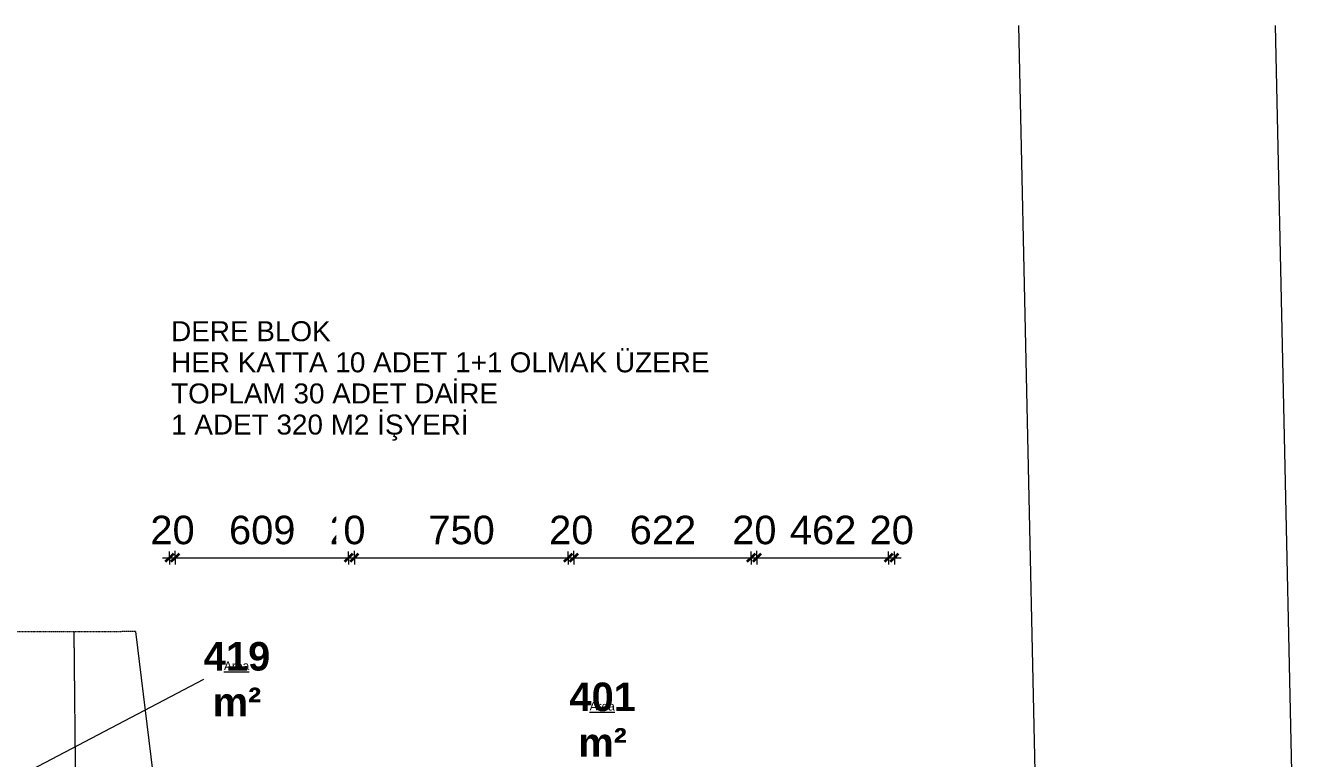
# Model space of a CAD drawing. Header units: millimetres. Extents: x -44686 to 44686, y -36527 to 36527.
# Drawn here: x -202 to 44686, y 10827 to 36527 of the extents above; entities that cross this region are included whole.
import ezdxf

# ---------------------------------------------------------------- set-up
doc = ezdxf.new("R2010")
doc.units = ezdxf.units.MM
doc.linetypes.add('Center', pattern=[29.999999, 12, -6, 6, -6])
doc.linetypes.add('Demolished', pattern=[4.8, 3.2, -1.6])
for name, color, linetype, lineweight in [('A-ANNO-DIMS', 211, 'Continuous', 9), ('A-ANNO-DIMS-100', 211, 'Continuous', 9), ('A-AREA-IDEN', 2, 'Continuous', 9), ('A-DETL', 90, 'Continuous', 9), ('A-DETL-CNTR', 5, 'Center', 9), ('A-DETL-DEMO', 6, 'Demolished', 9), ('A-DETL-THIN', 151, 'Continuous', 9), ('G-ANNO-TEXT', 231, 'Continuous', 9)]:
    doc.layers.add(name, color=color, linetype=linetype, lineweight=lineweight)
doc.styles.add('Arial_2', font='arial.ttf', dxfattribs={"height": 300})
doc.styles.add('Arial_3', font='arial.ttf', dxfattribs={"height": 1000})
doc.styles.add('Arial_4', font='arial.ttf', dxfattribs={"height": 700})
doc.styles.add('Arial_B_1', font='arialbd.ttf', dxfattribs={"height": 1000})
doc.dimstyles.new('Diagonal_-_2_5mm_Arial_3', dxfattribs={"dimscale": 304.8, "dimtxt": 1020.2594, "dimasz": 0.984252, "dimexe": 0.787402, "dimexo": 0.0625, "dimgap": 0.574147, "dimtad": 1, "dimdec": 0, "dimlfac": 0.1, "dimzin": 0, "dimdsep": 46, "dimtxsty": 'Arial_3', "dimblk1": 'OBLIQUE', "dimblk2": 'OBLIQUE', "dimsah": 1, "dimcen": 0.09, "dimdle": 0.787402, "dimazin": 0, "dimtfac": 1, "dimtdec": 4, "dimtix": 1, "dimtmove": 0, "dimatfit": 3, "dimfxl": 0.787402, "dimfxlon": 1, "dimtvp": 1, "dimtfill": 1, "dimtolj": 1, "dimtzin": 0, "dimarcsym": 2})

# ---------------------------------------------------------------- blocks, each defined once
blk = doc.blocks.new('DIMBLOCK55-Level 1')
at = {"layer": 'A-ANNO-DIMS-100'}
for p, q in [((4844, 17865), (4844, 18105)), ((5044, 17865), (5044, 18105)), ((4604, 17865), (5044, 17865)), ((4844, 17865), (4844, 17625)), ((5044, 17865), (5044, 17625))]:
    blk.add_line(p, q, dxfattribs=at)
at = {"layer": 'A-ANNO-DIMS-100', "lineweight": 35}
for p, q in [((4844, 17865), (4994, 18015)), ((5044, 17865), (5194, 18015)), ((4844, 17865), (4694, 17715)), ((5044, 17865), (4894, 17715))]:
    blk.add_line(p, q, dxfattribs=at)
at = {"layer": 'A-ANNO-DIMS-100', "color": 0, "insert": (4175, 19338), "char_height": 1000, "width": 1845.88, "attachment_point": 1, "line_spacing_factor": 0.941778, "style": 'Arial_3', "bg_fill": 3, "box_fill_scale": 1.25, "bg_fill_color": 256, "bg_fill_true_color": 13158600, "bg_fill_transparency": 0}
blk.add_mtext('20', dxfattribs=at)
blk = doc.blocks.new('_Oblique')
at = {"color": 0, "linetype": 'ByBlock', "lineweight": -2}
blk.add_line((-0.5, -0.5), (0.5, 0.5), dxfattribs=at)
blk = doc.blocks.new('DIMBLOCK56-Level 1')
at = {"layer": 'A-ANNO-DIMS-100'}
for p, q in [((5044, 17865), (5044, 18105)), ((11129, 17865), (11129, 18105)), ((5044, 17865), (11129, 17865)), ((5044, 17865), (5044, 17625)), ((11129, 17865), (11129, 17625))]:
    blk.add_line(p, q, dxfattribs=at)
at = {"layer": 'A-ANNO-DIMS-100', "lineweight": 35}
for p, q in [((5044, 17865), (5194, 18015)), ((11129, 17865), (11279, 18015)), ((5044, 17865), (4894, 17715)), ((11129, 17865), (10979, 17715))]:
    blk.add_line(p, q, dxfattribs=at)
at = {"layer": 'A-ANNO-DIMS-100', "color": 0, "insert": (6933, 19338), "char_height": 1000, "width": 2768.83, "attachment_point": 1, "line_spacing_factor": 0.941778, "style": 'Arial_3', "bg_fill": 3, "box_fill_scale": 1.25, "bg_fill_color": 256, "bg_fill_true_color": 13158600, "bg_fill_transparency": 0}
blk.add_mtext('609', dxfattribs=at)
blk = doc.blocks.new('DIMBLOCK57-Level 1')
at = {"layer": 'A-ANNO-DIMS-100'}
for q in [(11129, 18105), (11129, 18105), (11129, 17865), (11129, 17625), (11129, 17625)]:
    blk.add_line((11129, 17865), q, dxfattribs=at)
at = {"layer": 'A-ANNO-DIMS-100', "lineweight": 35}
for q in [(11279, 18015), (11279, 18015), (10979, 17715), (10979, 17715)]:
    blk.add_line((11129, 17865), q, dxfattribs=at)
at = {"layer": 'A-ANNO-DIMS-100', "color": 0, "insert": (10744, 19338), "char_height": 1000, "width": 922.94, "attachment_point": 1, "line_spacing_factor": 0.941778, "style": 'Arial_3', "bg_fill": 3, "box_fill_scale": 1.25, "bg_fill_color": 256, "bg_fill_true_color": 13158600, "bg_fill_transparency": 0}
blk.add_mtext('\\fArial|b0|i0|c162|p34|;0', dxfattribs=at)
blk = doc.blocks.new('DIMBLOCK58-Level 1')
at = {"layer": 'A-ANNO-DIMS-100'}
for p, q in [((11129, 17865), (11129, 18105)), ((11329, 17865), (11329, 18105)), ((11129, 17865), (11329, 17865)), ((11129, 17865), (11129, 17625)), ((11329, 17865), (11329, 17625))]:
    blk.add_line(p, q, dxfattribs=at)
at = {"layer": 'A-ANNO-DIMS-100', "lineweight": 35}
for p, q in [((11129, 17865), (11279, 18015)), ((11329, 17865), (11479, 18015)), ((11129, 17865), (10979, 17715)), ((11329, 17865), (11179, 17715))]:
    blk.add_line(p, q, dxfattribs=at)
at = {"layer": 'A-ANNO-DIMS-100', "color": 0, "insert": (10460, 19338), "char_height": 1000, "width": 1845.88, "attachment_point": 1, "line_spacing_factor": 0.941778, "style": 'Arial_3', "bg_fill": 3, "box_fill_scale": 1.25, "bg_fill_color": 256, "bg_fill_true_color": 13158600, "bg_fill_transparency": 0}
blk.add_mtext('20', dxfattribs=at)
blk = doc.blocks.new('DIMBLOCK59-Level 1')
at = {"layer": 'A-ANNO-DIMS-100'}
for q in [(11329, 18105), (11329, 18105), (11329, 17865), (11329, 17625), (11329, 17625)]:
    blk.add_line((11329, 17865), q, dxfattribs=at)
at = {"layer": 'A-ANNO-DIMS-100', "lineweight": 35}
for q in [(11479, 18015), (11479, 18015), (11179, 17715), (11179, 17715)]:
    blk.add_line((11329, 17865), q, dxfattribs=at)
at = {"layer": 'A-ANNO-DIMS-100', "color": 0, "insert": (10944, 19338), "char_height": 1000, "width": 922.94, "attachment_point": 1, "line_spacing_factor": 0.941778, "style": 'Arial_3', "bg_fill": 3, "box_fill_scale": 1.25, "bg_fill_color": 256, "bg_fill_true_color": 13158600, "bg_fill_transparency": 0}
blk.add_mtext('\\fArial|b0|i0|c162|p34|;0', dxfattribs=at)
blk = doc.blocks.new('DIMBLOCK60-Level 1')
at = {"layer": 'A-ANNO-DIMS-100'}
for p, q in [((11329, 17865), (11329, 18105)), ((18829, 17865), (18829, 18105)), ((11329, 17865), (18829, 17865)), ((11329, 17865), (11329, 17625)), ((18829, 17865), (18829, 17625))]:
    blk.add_line(p, q, dxfattribs=at)
at = {"layer": 'A-ANNO-DIMS-100', "lineweight": 35}
for p, q in [((11329, 17865), (11479, 18015)), ((18829, 17865), (18979, 18015)), ((11329, 17865), (11179, 17715)), ((18829, 17865), (18679, 17715))]:
    blk.add_line(p, q, dxfattribs=at)
at = {"layer": 'A-ANNO-DIMS-100', "color": 0, "insert": (13925, 19338), "char_height": 1000, "width": 2768.83, "attachment_point": 1, "line_spacing_factor": 0.941778, "style": 'Arial_3', "bg_fill": 3, "box_fill_scale": 1.25, "bg_fill_color": 256, "bg_fill_true_color": 13158600, "bg_fill_transparency": 0}
blk.add_mtext('750', dxfattribs=at)
blk = doc.blocks.new('DIMBLOCK61-Level 1')
at = {"layer": 'A-ANNO-DIMS-100'}
for p, q in [((18829, 17865), (18829, 18105)), ((19029, 17865), (19029, 18105)), ((18829, 17865), (19029, 17865)), ((18829, 17865), (18829, 17625)), ((19029, 17865), (19029, 17625))]:
    blk.add_line(p, q, dxfattribs=at)
at = {"layer": 'A-ANNO-DIMS-100', "lineweight": 35}
for p, q in [((18829, 17865), (18979, 18015)), ((19029, 17865), (19179, 18015)), ((18829, 17865), (18679, 17715)), ((19029, 17865), (18879, 17715))]:
    blk.add_line(p, q, dxfattribs=at)
at = {"layer": 'A-ANNO-DIMS-100', "color": 0, "insert": (18160, 19338), "char_height": 1000, "width": 1845.88, "attachment_point": 1, "line_spacing_factor": 0.941778, "style": 'Arial_3', "bg_fill": 3, "box_fill_scale": 1.25, "bg_fill_color": 256, "bg_fill_true_color": 13158600, "bg_fill_transparency": 0}
blk.add_mtext('20', dxfattribs=at)
blk = doc.blocks.new('DIMBLOCK62-Level 1')
at = {"layer": 'A-ANNO-DIMS-100'}
for p, q in [((19029, 17865), (19029, 18105)), ((25250, 17865), (25250, 18105)), ((19029, 17865), (25250, 17865)), ((19029, 17865), (19029, 17625)), ((25250, 17865), (25250, 17625))]:
    blk.add_line(p, q, dxfattribs=at)
at = {"layer": 'A-ANNO-DIMS-100', "lineweight": 35}
for p, q in [((19029, 17865), (19179, 18015)), ((25250, 17865), (25400, 18015)), ((19029, 17865), (18879, 17715)), ((25250, 17865), (25100, 17715))]:
    blk.add_line(p, q, dxfattribs=at)
at = {"layer": 'A-ANNO-DIMS-100', "color": 0, "insert": (20986, 19338), "char_height": 1000, "width": 2768.83, "attachment_point": 1, "line_spacing_factor": 0.941778, "style": 'Arial_3', "bg_fill": 3, "box_fill_scale": 1.25, "bg_fill_color": 256, "bg_fill_true_color": 13158600, "bg_fill_transparency": 0}
blk.add_mtext('622', dxfattribs=at)
blk = doc.blocks.new('DIMBLOCK63-Level 1')
at = {"layer": 'A-ANNO-DIMS-100'}
for p, q in [((25250, 17865), (25250, 18105)), ((25450, 17865), (25450, 18105)), ((25250, 17865), (25450, 17865)), ((25250, 17865), (25250, 17625)), ((25450, 17865), (25450, 17625))]:
    blk.add_line(p, q, dxfattribs=at)
at = {"layer": 'A-ANNO-DIMS-100', "lineweight": 35}
for p, q in [((25250, 17865), (25400, 18015)), ((25450, 17865), (25600, 18015)), ((25250, 17865), (25100, 17715)), ((25450, 17865), (25300, 17715))]:
    blk.add_line(p, q, dxfattribs=at)
at = {"layer": 'A-ANNO-DIMS-100', "color": 0, "insert": (24581, 19338), "char_height": 1000, "width": 1845.88, "attachment_point": 1, "line_spacing_factor": 0.941778, "style": 'Arial_3', "bg_fill": 3, "box_fill_scale": 1.25, "bg_fill_color": 256, "bg_fill_true_color": 13158600, "bg_fill_transparency": 0}
blk.add_mtext('20', dxfattribs=at)
blk = doc.blocks.new('DIMBLOCK64-Level 1')
at = {"layer": 'A-ANNO-DIMS-100'}
for p, q in [((25450, 17865), (25450, 18105)), ((30068, 17865), (30068, 18105)), ((25450, 17865), (30068, 17865)), ((25450, 17865), (25450, 17625)), ((30068, 17865), (30068, 17625))]:
    blk.add_line(p, q, dxfattribs=at)
at = {"layer": 'A-ANNO-DIMS-100', "lineweight": 35}
for p, q in [((25450, 17865), (25600, 18015)), ((30068, 17865), (30218, 18015)), ((25450, 17865), (25300, 17715)), ((30068, 17865), (29918, 17715))]:
    blk.add_line(p, q, dxfattribs=at)
at = {"layer": 'A-ANNO-DIMS-100', "color": 0, "insert": (26605, 19338), "char_height": 1000, "width": 2768.83, "attachment_point": 1, "line_spacing_factor": 0.941778, "style": 'Arial_3', "bg_fill": 3, "box_fill_scale": 1.25, "bg_fill_color": 256, "bg_fill_true_color": 13158600, "bg_fill_transparency": 0}
blk.add_mtext('462', dxfattribs=at)
blk = doc.blocks.new('DIMBLOCK65-Level 1')
at = {"layer": 'A-ANNO-DIMS-100'}
for p, q in [((30068, 17865), (30068, 18105)), ((30268, 17865), (30268, 18105)), ((30068, 17865), (30508, 17865)), ((30068, 17865), (30068, 17625)), ((30268, 17865), (30268, 17625))]:
    blk.add_line(p, q, dxfattribs=at)
at = {"layer": 'A-ANNO-DIMS-100', "lineweight": 35}
for p, q in [((30068, 17865), (30218, 18015)), ((30268, 17865), (30418, 18015)), ((30068, 17865), (29918, 17715)), ((30268, 17865), (30118, 17715))]:
    blk.add_line(p, q, dxfattribs=at)
at = {"layer": 'A-ANNO-DIMS-100', "color": 0, "insert": (29399, 19338), "char_height": 1000, "width": 1845.88, "attachment_point": 1, "line_spacing_factor": 0.941778, "style": 'Arial_3', "bg_fill": 3, "box_fill_scale": 1.25, "bg_fill_color": 256, "bg_fill_true_color": 13158600, "bg_fill_transparency": 0}
blk.add_mtext('20', dxfattribs=at)

msp = doc.modelspace()

# ---------------------------------------------------------------- linework, layer by layer
at = {"layer": 'A-AREA-IDEN'}
msp.add_line((-4582.8, 8039.7), (6048.3, 13601.7), dxfattribs=at)
at = {"layer": 'A-DETL'}
for p, q in [((44685.6, -11078.9), (43639.9, 36526.6)), ((4551.4, 8086.4), (3663.1, 15272.5))]:
    msp.add_line(p, q, dxfattribs=at)
at = {"layer": 'A-DETL-CNTR'}
msp.add_line((3663.1, 15272.5), (-4896.9, 15252.5), dxfattribs=at)
at = {"layer": 'A-DETL-DEMO'}
msp.add_line((1490.1, 15267.4), (1811.8, -16448.8), dxfattribs=at)
at = {"layer": 'A-DETL-THIN'}
msp.add_line((35653.1, -9697.5), (34637.8, 36526.6), dxfattribs=at)

# ---------------------------------------------------------------- texts
at = {"layer": 'A-AREA-IDEN', "attachment_point": 1}
for s, insert, char_height, width, style in [('419', (6048.3, 14906.2), 1000, 2813.923, 'Arial_B_1'), ('\\LArea', (6754.9, 14226.5), 300, 1090.295, 'Arial_2'), ('401', (18872.7, 13486.3), 1000, 2813.923, 'Arial_B_1'), ('m²', (6359.2, 13305.5), 1000, 2068.354, 'Arial_B_1'), ('\\LArea', (19579.3, 12806.6), 300, 1090.295, 'Arial_2'), ('m²', (19183.6, 11885.6), 1000, 2068.354, 'Arial_B_1')]:
    msp.add_mtext(s, dxfattribs=dict(at, insert=insert, char_height=char_height, width=width, style=style))
at = {"layer": 'G-ANNO-TEXT', "color": 7, "insert": (4902, 26158.6), "char_height": 700, "width": 6742.192, "attachment_point": 1, "style": 'Arial_4', "bg_fill": 3, "box_fill_scale": 1.25, "bg_fill_color": 256, "bg_fill_true_color": 13158600, "bg_fill_transparency": 0}
msp.add_mtext('DERE BLOK', dxfattribs=at)

# ---------------------------------------------------------------- dimensions: what is measured, and where the dimension line sits
at = {"layer": 'A-ANNO-DIMS'}
dim = msp.add_linear_dim(base=(5043.7, 17864.8), p1=(4843.7, 17624.8), p2=(5043.7, 17624.8), dimstyle='Diagonal_-_2_5mm_Arial_3', override={"dimpost": '<>', "dimfxl": 200}, dxfattribs=at)
dim.commit()
dim.dimension.update_dxf_attribs({"geometry": 'DIMBLOCK55-Level 1', "text_midpoint": (4943.7, 18550.3)})

# ---------------------------------------------------------------- next in the draw order: texts
at = {"layer": 'G-ANNO-TEXT', "color": 7, "insert": (4902, 25067.1), "char_height": 700, "width": 7599.998, "attachment_point": 1, "style": 'Arial_4', "bg_fill": 3, "box_fill_scale": 1.25, "bg_fill_color": 256, "bg_fill_true_color": 13158600, "bg_fill_transparency": 0}
msp.add_mtext('HER KATTA 1', dxfattribs=at)

# ---------------------------------------------------------------- next in the draw order: dimensions: what is measured, and where the dimension line sits
at = {"layer": 'A-ANNO-DIMS'}
dim = msp.add_linear_dim(base=(11128.9, 17864.8), p1=(5043.7, 17624.8), p2=(11128.9, 17624.8), dimstyle='Diagonal_-_2_5mm_Arial_3', override={"dimpost": '<>', "dimfxl": 6085.145228}, dxfattribs=at)
dim.commit()
dim.dimension.update_dxf_attribs({"geometry": 'DIMBLOCK56-Level 1', "text_midpoint": (8086.3, 18550.3)})

# ---------------------------------------------------------------- next in the draw order: texts
at = {"layer": 'G-ANNO-TEXT', "color": 7, "insert": (11172.6, 25067.1), "char_height": 700, "width": 657.384, "attachment_point": 1, "style": 'Arial_4', "bg_fill": 3, "box_fill_scale": 1.25, "bg_fill_color": 256, "bg_fill_true_color": 13158600, "bg_fill_transparency": 0}
msp.add_mtext('\\fArial|b0|i0|c162|p34|;0', dxfattribs=at)

# ---------------------------------------------------------------- next in the draw order: dimensions: what is measured, and where the dimension line sits
at = {"layer": 'A-ANNO-DIMS'}
dim = msp.add_linear_dim(base=(11128.8612349, 17864.774377), p1=(11128.8612349, 17624.774377), p2=(11128.8612349, 17624.774377), dimstyle='Diagonal_-_2_5mm_Arial_3', override={"dimpost": '<>', "dimfxl": 1.09139e-11}, dxfattribs=at)
dim.commit()
dim.dimension.update_dxf_attribs({"geometry": 'DIMBLOCK57-Level 1', "text_midpoint": (11128.8612349, 18550.3473677)})

# ---------------------------------------------------------------- next in the draw order: texts
at = {"layer": 'G-ANNO-TEXT', "color": 7, "insert": (11715, 25067.1), "char_height": 700, "width": 5804.218, "attachment_point": 1, "style": 'Arial_4', "bg_fill": 3, "box_fill_scale": 1.25, "bg_fill_color": 256, "bg_fill_true_color": 13158600, "bg_fill_transparency": 0}
msp.add_mtext(' ADET 1+1', dxfattribs=at)

# ---------------------------------------------------------------- next in the draw order: dimensions: what is measured, and where the dimension line sits
at = {"layer": 'A-ANNO-DIMS'}
dim = msp.add_linear_dim(base=(11328.9, 17864.8), p1=(11128.9, 17624.8), p2=(11328.9, 17624.8), dimstyle='Diagonal_-_2_5mm_Arial_3', override={"dimpost": '<>', "dimfxl": 200}, dxfattribs=at)
dim.commit()
dim.dimension.update_dxf_attribs({"geometry": 'DIMBLOCK58-Level 1', "text_midpoint": (11228.9, 18550.3)})

# ---------------------------------------------------------------- next in the draw order: texts
at = {"layer": 'G-ANNO-TEXT', "color": 7, "insert": (16504, 25067.1), "char_height": 700, "width": 8770.461, "attachment_point": 1, "style": 'Arial_4', "bg_fill": 3, "box_fill_scale": 1.25, "bg_fill_color": 256, "bg_fill_true_color": 13158600, "bg_fill_transparency": 0}
msp.add_mtext(' OLMAK ÜZERE', dxfattribs=at)

# ---------------------------------------------------------------- next in the draw order: dimensions: what is measured, and where the dimension line sits
at = {"layer": 'A-ANNO-DIMS'}
dim = msp.add_linear_dim(base=(11328.8612349, 17864.774377), p1=(11328.8612349, 17624.774377), p2=(11328.8612349, 17624.774377), dimstyle='Diagonal_-_2_5mm_Arial_3', override={"dimpost": '<>', "dimfxl": 1.09139e-11}, dxfattribs=at)
dim.commit()
dim.dimension.update_dxf_attribs({"geometry": 'DIMBLOCK59-Level 1', "text_midpoint": (11328.8612349, 18550.3473677)})

# ---------------------------------------------------------------- next in the draw order: texts
at = {"layer": 'G-ANNO-TEXT', "color": 7, "insert": (4902, 23975.7), "char_height": 700, "width": 11921.093, "attachment_point": 1, "style": 'Arial_4', "bg_fill": 3, "box_fill_scale": 1.25, "bg_fill_color": 256, "bg_fill_true_color": 13158600, "bg_fill_transparency": 0}
msp.add_mtext('TOPLAM 30 ADET DA', dxfattribs=at)

# ---------------------------------------------------------------- next in the draw order: dimensions: what is measured, and where the dimension line sits
at = {"layer": 'A-ANNO-DIMS'}
dim = msp.add_linear_dim(base=(18828.9, 17864.8), p1=(11328.9, 17624.8), p2=(18828.9, 17624.8), dimstyle='Diagonal_-_2_5mm_Arial_3', override={"dimpost": '<>', "dimfxl": 7500}, dxfattribs=at)
dim.commit()
dim.dimension.update_dxf_attribs({"geometry": 'DIMBLOCK60-Level 1', "text_midpoint": (15078.9, 18550.3)})

# ---------------------------------------------------------------- next in the draw order: texts
at = {"layer": 'G-ANNO-TEXT', "color": 7, "insert": (14737.9, 23975.7), "char_height": 700, "width": 1964.134, "attachment_point": 1, "style": 'Arial_4', "bg_fill": 3, "box_fill_scale": 1.25, "bg_fill_color": 256, "bg_fill_true_color": 13158600, "bg_fill_transparency": 0}
msp.add_mtext('İRE', dxfattribs=at)

# ---------------------------------------------------------------- next in the draw order: dimensions: what is measured, and where the dimension line sits
at = {"layer": 'A-ANNO-DIMS'}
dim = msp.add_linear_dim(base=(19028.9, 17864.8), p1=(18828.9, 17624.8), p2=(19028.9, 17624.8), dimstyle='Diagonal_-_2_5mm_Arial_3', override={"dimpost": '<>', "dimfxl": 200}, dxfattribs=at)
dim.commit()
dim.dimension.update_dxf_attribs({"geometry": 'DIMBLOCK61-Level 1', "text_midpoint": (18928.9, 18550.3)})

# ---------------------------------------------------------------- next in the draw order: texts
at = {"layer": 'G-ANNO-TEXT', "color": 7, "insert": (4902, 22884.3), "char_height": 700, "width": 12570.46, "attachment_point": 1, "style": 'Arial_4', "bg_fill": 3, "box_fill_scale": 1.25, "bg_fill_color": 256, "bg_fill_true_color": 13158600, "bg_fill_transparency": 0}
msp.add_mtext('1 ADET 320 M2 İŞYERİ', dxfattribs=at)

# ---------------------------------------------------------------- next in the draw order: dimensions: what is measured, and where the dimension line sits
at = {"layer": 'A-ANNO-DIMS'}
dim = msp.add_linear_dim(base=(25249.8, 17864.8), p1=(19028.9, 17624.8), p2=(25249.8, 17624.8), dimstyle='Diagonal_-_2_5mm_Arial_3', override={"dimpost": '<>', "dimfxl": 6220.975102}, dxfattribs=at)
dim.commit()
dim.dimension.update_dxf_attribs({"geometry": 'DIMBLOCK62-Level 1', "text_midpoint": (22139.3, 18550.3)})

# ---------------------------------------------------------------- next in the draw order: dimensions: what is measured, and where the dimension line sits
dim = msp.add_linear_dim(base=(25449.8, 17864.8), p1=(25249.8, 17624.8), p2=(25449.8, 17624.8), dimstyle='Diagonal_-_2_5mm_Arial_3', override={"dimpost": '<>', "dimfxl": 200}, dxfattribs=at)
dim.commit()
dim.dimension.update_dxf_attribs({"geometry": 'DIMBLOCK63-Level 1', "text_midpoint": (25349.8, 18550.3)})

# ---------------------------------------------------------------- next in the draw order: dimensions: what is measured, and where the dimension line sits
dim = msp.add_linear_dim(base=(30068.3, 17864.8), p1=(25449.8, 17624.8), p2=(30068.3, 17624.8), dimstyle='Diagonal_-_2_5mm_Arial_3', override={"dimpost": '<>', "dimfxl": 4618.506183}, dxfattribs=at)
dim.commit()
dim.dimension.update_dxf_attribs({"geometry": 'DIMBLOCK64-Level 1', "text_midpoint": (27759.1, 18550.3)})

# ---------------------------------------------------------------- next in the draw order: dimensions: what is measured, and where the dimension line sits
dim = msp.add_linear_dim(base=(30268.3, 17864.8), p1=(30068.3, 17624.8), p2=(30268.3, 17624.8), dimstyle='Diagonal_-_2_5mm_Arial_3', override={"dimpost": '<>', "dimfxl": 200}, dxfattribs=at)
dim.commit()
dim.dimension.update_dxf_attribs({"geometry": 'DIMBLOCK65-Level 1', "text_midpoint": (30168.3, 18550.3)})

doc.saveas('drawing.dxf')
